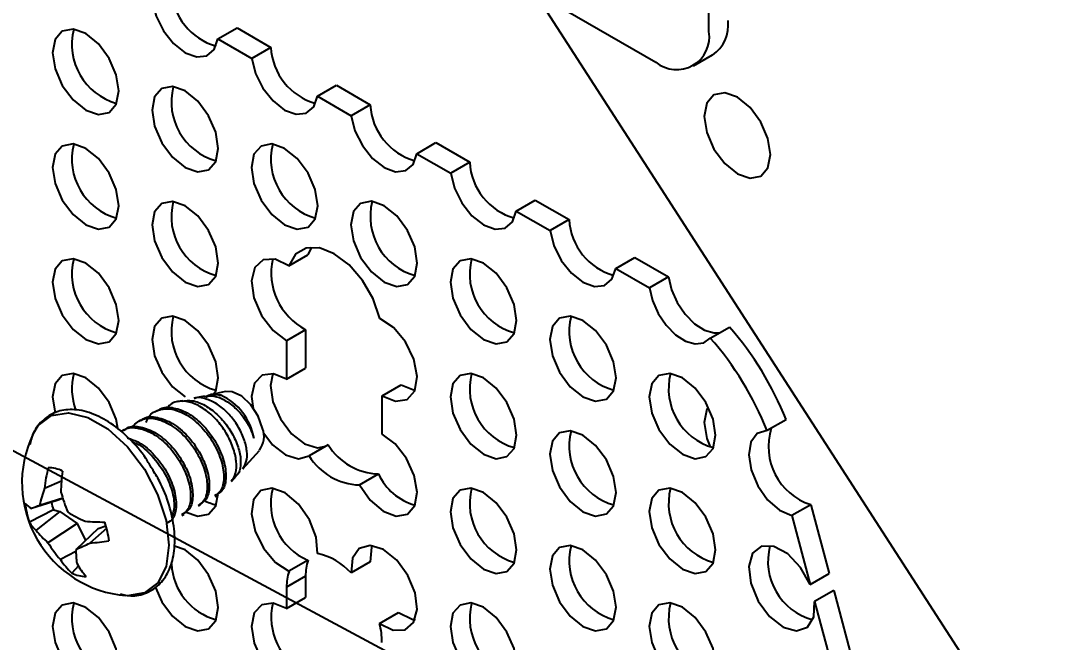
# Model space of a CAD drawing. Extents: x -0.21 to 7.62, y -6.14 to 0.
# Drawn here: x 1.426 to 2.804, y -4.664 to -3.835 of the extents above; entities that cross this region are included whole.
import ezdxf
from ezdxf import colors
from ezdxf.entities.mleader import LeaderData, LeaderLine
from ezdxf.math import Vec2, Vec3

# ---------------------------------------------------------------- set-up
doc = ezdxf.new("R2010")
doc.units = 0
doc.header["$LTSCALE"] = 0.5
doc.header["$MEASUREMENT"] = 0
for name, color, linetype in [('Brackets', 181, 'CONTINUOUS'), ('End Cap', 92, 'CONTINUOUS'), ('FAB DWG', 221, 'CONTINUOUS'), ('Hardware', 242, 'CONTINUOUS')]:
    doc.layers.add(name, color=color, linetype=linetype)
doc.styles.add('LSAD_Standard', font='arial.ttf')

msp = doc.modelspace()

# ---------------------------------------------------------------- linework, layer by layer
at = {"layer": 'Brackets', "transparency": 16777216}
for p, q in [((1.6886, -3.8594), (1.714, -3.8447)), ((1.714, -3.8447), (1.7591, -3.8708)), ((1.6886, -3.8594), (1.7337, -3.8854)), ((1.7591, -3.8708), (1.7337, -3.8854)), ((1.8212, -3.9359), (1.8466, -3.9213)), ((1.8466, -3.9213), (1.8917, -3.9473)), ((1.8212, -3.9359), (1.8663, -3.962)), ((1.8917, -3.9473), (1.8663, -3.962)), ((1.9538, -4.0125), (1.9791, -3.9978)), ((1.9791, -3.9978), (2.0243, -4.0239)), ((1.9538, -4.0125), (1.9989, -4.0385)), ((2.0243, -4.0239), (1.9989, -4.0385)), ((2.0863, -4.089), (2.1117, -4.0744)), ((2.1117, -4.0744), (2.1569, -4.1004)), ((2.0863, -4.089), (2.1315, -4.1151)), ((2.1569, -4.1004), (2.1315, -4.1151)), ((1.7831, -4.1621), (1.8085, -4.1475)), ((1.8133, -4.1373), (1.8085, -4.1475)), ((2.2189, -4.1656), (2.2443, -4.1509)), ((2.2443, -4.1509), (2.2894, -4.1769)), ((2.2189, -4.1656), (2.2641, -4.1916)), ((2.2894, -4.1769), (2.2641, -4.1916)), ((2.345, -4.2585), (2.3704, -4.2438)), ((1.8055, -4.2473), (1.7801, -4.262)), ((1.8055, -4.2473), (1.8055, -4.2985)), ((1.7801, -4.262), (1.7801, -4.3132)), ((1.7801, -4.3132), (1.8055, -4.2985)), ((1.9074, -4.3355), (1.9328, -4.3208)), ((1.9074, -4.3867), (1.9074, -4.3355)), ((2.4459, -4.3674), (2.4206, -4.382)), ((1.8357, -4.4011), (1.8103, -4.4157)), ((1.8772, -4.4544), (1.9026, -4.4397)), ((2.4789, -4.4808), (2.4535, -4.4954)), ((2.4789, -4.4808), (2.5034, -4.5725)), ((2.4535, -4.4954), (2.478, -4.5872)), ((1.8087, -4.555), (1.7833, -4.5697)), ((1.8914, -4.5571), (1.866, -4.5718)), ((2.478, -4.5872), (2.5034, -4.5725)), ((1.8055, -4.5763), (1.7801, -4.591)), ((1.8055, -4.5763), (1.8055, -4.6047)), ((1.7801, -4.591), (1.7801, -4.6194)), ((2.5095, -4.5953), (2.4841, -4.61)), ((2.5095, -4.5953), (2.5558, -4.7689)), ((1.7801, -4.6194), (1.8055, -4.6047)), ((2.4841, -4.61), (2.5304, -4.7836)), ((1.9041, -4.6394), (1.9295, -4.6248))]:
    msp.add_line(p, q, dxfattribs=at)
at = {"layer": 'Brackets', "transparency": 16777216, "flags": 128}
for points in [[(1.6011, -3.8089), (1.6061, -3.8289), (1.616, -3.8487), (1.6294, -3.8657), (1.6449, -3.8778), (1.6603, -3.8835), (1.6738, -3.8821), (1.6836, -3.8737), (1.6886, -3.8594)], [(1.5123, -3.8523), (1.4954, -3.8464), (1.481, -3.8492), (1.4715, -3.8602), (1.4681, -3.8778), (1.4715, -3.8993), (1.481, -3.9214), (1.4954, -3.9407), (1.5123, -3.9544), (1.5292, -3.9602), (1.5435, -3.9575), (1.5531, -3.9464), (1.5565, -3.9288), (1.5531, -3.9074), (1.5435, -3.8853), (1.5292, -3.8659), (1.5123, -3.8523)], [(1.7337, -3.8854), (1.7387, -3.9055), (1.7486, -3.9252), (1.762, -3.9422), (1.7774, -3.9543), (1.7929, -3.96), (1.8063, -3.9586), (1.8162, -3.9502), (1.8212, -3.9359)], [(1.6449, -3.9288), (1.628, -3.9229), (1.6136, -3.9257), (1.604, -3.9368), (1.6007, -3.9543), (1.604, -3.9758), (1.6136, -3.9979), (1.628, -4.0172), (1.6449, -4.0309), (1.6618, -4.0368), (1.6761, -4.034), (1.6857, -4.023), (1.6891, -4.0054), (1.6857, -3.9839), (1.6761, -3.9618), (1.6618, -3.9425), (1.6449, -3.9288)], [(1.8663, -3.962), (1.8713, -3.982), (1.8811, -4.0018), (1.8946, -4.0188), (1.91, -4.0309), (1.9254, -4.0366), (1.9389, -4.0351), (1.9488, -4.0268), (1.9538, -4.0125)], [(1.5123, -4.0054), (1.4954, -3.9995), (1.481, -4.0023), (1.4715, -4.0133), (1.4681, -4.0309), (1.4715, -4.0524), (1.481, -4.0745), (1.4954, -4.0938), (1.5123, -4.1075), (1.5292, -4.1133), (1.5435, -4.1106), (1.5531, -4.0995), (1.5565, -4.0819), (1.5531, -4.0605), (1.5435, -4.0384), (1.5292, -4.019), (1.5123, -4.0054)], [(1.7774, -4.0054), (1.7605, -3.9995), (1.7462, -4.0023), (1.7366, -4.0133), (1.7333, -4.0309), (1.7366, -4.0524), (1.7462, -4.0744), (1.7605, -4.0938), (1.7774, -4.1074), (1.7944, -4.1133), (1.8087, -4.1105), (1.8183, -4.0995), (1.8216, -4.0819), (1.8183, -4.0604), (1.8087, -4.0384), (1.7944, -4.019), (1.7774, -4.0054)], [(1.9989, -4.0385), (2.0039, -4.0586), (2.0137, -4.0783), (2.0272, -4.0953), (2.0426, -4.1074), (2.058, -4.1131), (2.0715, -4.1117), (2.0814, -4.1033), (2.0863, -4.089)], [(1.6449, -4.0819), (1.628, -4.0761), (1.6136, -4.0788), (1.604, -4.0899), (1.6007, -4.1075), (1.604, -4.1289), (1.6136, -4.151), (1.628, -4.1703), (1.6449, -4.184), (1.6618, -4.1899), (1.6761, -4.1871), (1.6857, -4.1761), (1.6891, -4.1585), (1.6857, -4.137), (1.6761, -4.1149), (1.6618, -4.0956), (1.6449, -4.0819)], [(1.91, -4.0819), (1.8931, -4.076), (1.8788, -4.0788), (1.8692, -4.0898), (1.8658, -4.1074), (1.8692, -4.1289), (1.8788, -4.151), (1.8931, -4.1703), (1.91, -4.184), (1.9269, -4.1899), (1.9413, -4.1871), (1.9509, -4.176), (1.9542, -4.1585), (1.9509, -4.137), (1.9413, -4.1149), (1.9269, -4.0956), (1.91, -4.0819)], [(2.1315, -4.1151), (2.1364, -4.1351), (2.1463, -4.1548), (2.1598, -4.1718), (2.1752, -4.1839), (2.1906, -4.1896), (2.2041, -4.1882), (2.2139, -4.1798), (2.2189, -4.1656)], [(1.9044, -4.2322), (1.8954, -4.2063), (1.8813, -4.1818), (1.8635, -4.161), (1.8437, -4.146), (1.824, -4.1382), (1.8062, -4.1384), (1.7921, -4.1467), (1.7831, -4.1621)], [(1.5123, -4.1585), (1.4954, -4.1526), (1.481, -4.1554), (1.4715, -4.1664), (1.4681, -4.184), (1.4715, -4.2055), (1.481, -4.2276), (1.4954, -4.2469), (1.5123, -4.2606), (1.5292, -4.2664), (1.5435, -4.2637), (1.5531, -4.2526), (1.5565, -4.235), (1.5531, -4.2136), (1.5435, -4.1915), (1.5292, -4.1721), (1.5123, -4.1585)], [(1.7831, -4.1621), (1.7649, -4.1533), (1.7488, -4.1541), (1.7377, -4.1643), (1.7333, -4.1823), (1.7364, -4.2049), (1.7466, -4.2282), (1.762, -4.2484), (1.7801, -4.262)], [(2.0426, -4.1584), (2.0257, -4.1526), (2.0114, -4.1554), (2.0018, -4.1664), (1.9984, -4.184), (2.0018, -4.2054), (2.0114, -4.2275), (2.0257, -4.2469), (2.0426, -4.2605), (2.0595, -4.2664), (2.0739, -4.2636), (2.0834, -4.2526), (2.0868, -4.235), (2.0834, -4.2135), (2.0739, -4.1914), (2.0595, -4.1721), (2.0426, -4.1584)], [(2.2894, -4.1769), (2.2933, -4.194), (2.3009, -4.211), (2.3114, -4.2266), (2.3239, -4.2393), (2.3372, -4.2479), (2.3502, -4.2517), (2.357, -4.2515)], [(2.2641, -4.1916), (2.268, -4.2086), (2.2755, -4.2257), (2.286, -4.2413), (2.2985, -4.254), (2.3118, -4.2626), (2.3248, -4.2664), (2.3362, -4.2649), (2.345, -4.2585)], [(1.6449, -4.235), (1.628, -4.2292), (1.6136, -4.2319), (1.604, -4.243), (1.6007, -4.2606), (1.604, -4.282), (1.6136, -4.3041), (1.628, -4.3235), (1.6449, -4.3371)], [(2.1752, -4.235), (2.1583, -4.2291), (2.1439, -4.2319), (2.1344, -4.2429), (2.131, -4.2605), (2.1344, -4.282), (2.1439, -4.3041), (2.1583, -4.3234), (2.1752, -4.337), (2.1921, -4.3429), (2.2064, -4.3401), (2.216, -4.3291), (2.2194, -4.3115), (2.216, -4.2901), (2.2064, -4.268), (2.1921, -4.2486), (2.1752, -4.235)], [(1.6817, -4.3337), (1.6857, -4.3292), (1.6891, -4.3116), (1.6857, -4.2901), (1.6761, -4.268), (1.6618, -4.2487), (1.6449, -4.235)], [(1.9074, -4.3355), (1.9254, -4.3428), (1.9409, -4.3404), (1.951, -4.3287), (1.9542, -4.3098), (1.9498, -4.2868), (1.9386, -4.2637), (1.9226, -4.2444), (1.9044, -4.2322)], [(1.5123, -4.3116), (1.4954, -4.3057), (1.481, -4.3085), (1.4715, -4.3195), (1.4681, -4.3371), (1.4715, -4.3586)], [(1.5551, -4.3792), (1.5531, -4.3667), (1.5435, -4.3446), (1.5292, -4.3252), (1.5123, -4.3116)], [(1.7801, -4.3132), (1.7626, -4.306), (1.7474, -4.3078), (1.7371, -4.3185), (1.7333, -4.3363), (1.7357, -4.3526)], [(1.7616, -4.3058), (1.7586, -4.3217), (1.7619, -4.3437), (1.7718, -4.3664), (1.7867, -4.3861), (1.8041, -4.3997), (1.8214, -4.405), (1.8324, -4.4029)], [(2.0426, -4.3115), (2.0257, -4.3057), (2.0114, -4.3085), (2.0018, -4.3195), (1.9984, -4.3371), (2.0018, -4.3585), (2.0114, -4.3806), (2.0257, -4.4), (2.0426, -4.4136), (2.0595, -4.4195), (2.0739, -4.4167), (2.0834, -4.4057), (2.0868, -4.3881), (2.0834, -4.3666), (2.0739, -4.3445), (2.0595, -4.3252), (2.0426, -4.3115)], [(2.3078, -4.3115), (2.2909, -4.3056), (2.2765, -4.3084), (2.2669, -4.3195), (2.2636, -4.337), (2.2669, -4.3585), (2.2765, -4.3806), (2.2909, -4.3999), (2.3078, -4.4136), (2.3247, -4.4195), (2.339, -4.4167), (2.3486, -4.4057), (2.352, -4.3881), (2.3486, -4.3666), (2.339, -4.3445), (2.3247, -4.3252), (2.3078, -4.3115)], [(1.9328, -4.3208), (1.9508, -4.3281), (1.9513, -4.3282)], [(2.4206, -4.382), (2.4075, -4.386), (2.399, -4.3972), (2.3962, -4.4141), (2.3994, -4.4345), (2.4082, -4.4555), (2.4214, -4.4743), (2.4373, -4.4882), (2.4535, -4.4954)], [(1.7497, -4.3853), (1.7613, -4.4008), (1.7787, -4.4144), (1.796, -4.4196), (1.8103, -4.4157)], [(1.8772, -4.4544), (1.8915, -4.4748), (1.9087, -4.4894), (1.9262, -4.496), (1.9411, -4.4934), (1.9509, -4.4821), (1.9542, -4.4639), (1.9504, -4.4417), (1.9401, -4.4191), (1.9249, -4.3997), (1.9074, -4.3867)], [(2.1752, -4.3881), (2.1583, -4.3822), (2.1439, -4.385), (2.1344, -4.396), (2.131, -4.4136), (2.1344, -4.4351), (2.1439, -4.4572), (2.1583, -4.4765), (2.1752, -4.4902), (2.1921, -4.496), (2.2064, -4.4932), (2.216, -4.4822), (2.2194, -4.4646), (2.216, -4.4432), (2.2064, -4.4211), (2.1921, -4.4017), (2.1752, -4.3881)], [(1.8214, -4.546), (1.8195, -4.5241), (1.8105, -4.5008), (1.7959, -4.48), (1.7783, -4.4652), (1.7606, -4.4588), (1.7456, -4.4619), (1.736, -4.4741), (1.7333, -4.4931), (1.738, -4.516), (1.7493, -4.5388), (1.7653, -4.5578), (1.7833, -4.5697)], [(2.0426, -4.4646), (2.0257, -4.4588), (2.0114, -4.4616), (2.0018, -4.4726), (1.9984, -4.4902), (2.0018, -4.5116), (2.0114, -4.5337), (2.0257, -4.5531), (2.0426, -4.5667), (2.0595, -4.5726), (2.0739, -4.5698), (2.0834, -4.5588), (2.0868, -4.5412), (2.0834, -4.5197), (2.0739, -4.4976), (2.0595, -4.4783), (2.0426, -4.4646)], [(2.3078, -4.4646), (2.2909, -4.4587), (2.2765, -4.4615), (2.2669, -4.4726), (2.2636, -4.4901), (2.2669, -4.5116), (2.2765, -4.5337), (2.2909, -4.553), (2.3078, -4.5667), (2.3247, -4.5726), (2.339, -4.5698), (2.3486, -4.5588), (2.352, -4.5412), (2.3486, -4.5197), (2.339, -4.4976), (2.3247, -4.4783), (2.3078, -4.4646)], [(1.6449, -4.4902), (1.6618, -4.4961), (1.6761, -4.4933), (1.6857, -4.4823), (1.6889, -4.4656)], [(1.6054, -4.5913), (1.6136, -4.6103), (1.628, -4.6297), (1.6449, -4.6433), (1.6618, -4.6492), (1.6761, -4.6464), (1.6857, -4.6354), (1.6891, -4.6178), (1.6857, -4.5963), (1.6761, -4.5742), (1.6618, -4.5549), (1.6449, -4.5412)], [(1.6449, -4.5412), (1.6308, -4.5363)], [(1.9041, -4.6394), (1.9222, -4.6483), (1.9382, -4.6478), (1.9495, -4.6381), (1.9542, -4.6206), (1.9515, -4.5984), (1.9419, -4.5752), (1.9269, -4.5548), (1.9092, -4.5407), (1.8915, -4.5352), (1.877, -4.5393), (1.868, -4.5522), (1.866, -4.5718)], [(1.8942, -4.5355), (1.8934, -4.5375), (1.8914, -4.5571)], [(2.1752, -4.5412), (2.1583, -4.5353), (2.1439, -4.5381), (2.1344, -4.5491), (2.131, -4.5667), (2.1344, -4.5882), (2.1439, -4.6103), (2.1583, -4.6296), (2.1752, -4.6433), (2.1921, -4.6491), (2.2064, -4.6463), (2.216, -4.6353), (2.2194, -4.6177), (2.216, -4.5963), (2.2064, -4.5742), (2.1921, -4.5548), (2.1752, -4.5412)], [(2.478, -4.5872), (2.4653, -4.5645), (2.4483, -4.5465), (2.4298, -4.5366), (2.4133, -4.5362), (2.4014, -4.5456), (2.3963, -4.5631), (2.3988, -4.5857), (2.4086, -4.6093), (2.4239, -4.63), (2.442, -4.6442), (2.4599, -4.6492), (2.4744, -4.6444), (2.4829, -4.6305), (2.4841, -4.61)], [(1.5123, -4.6178), (1.4954, -4.6119), (1.481, -4.6147), (1.4715, -4.6257), (1.4681, -4.6433), (1.4715, -4.6648), (1.481, -4.6869), (1.4954, -4.7062), (1.5123, -4.7199), (1.5292, -4.7257), (1.5435, -4.723), (1.5531, -4.7119), (1.5565, -4.6943), (1.5531, -4.6729), (1.5435, -4.6508), (1.5292, -4.6314), (1.5123, -4.6178)], [(1.7801, -4.6194), (1.7624, -4.6121), (1.7472, -4.6142), (1.7369, -4.6251), (1.7333, -4.6433), (1.7369, -4.6656), (1.7472, -4.6885), (1.7624, -4.7081), (1.7801, -4.7213)], [(2.0426, -4.6177), (2.0257, -4.6119), (2.0114, -4.6147), (2.0018, -4.6257), (1.9984, -4.6433), (2.0018, -4.6647), (2.0114, -4.6868), (2.0257, -4.7062), (2.0426, -4.7198), (2.0595, -4.7257), (2.0739, -4.7229), (2.0834, -4.7119), (2.0868, -4.6943), (2.0834, -4.6728), (2.0739, -4.6507), (2.0595, -4.6314), (2.0426, -4.6177)], [(2.3078, -4.6177), (2.2909, -4.6118), (2.2765, -4.6146), (2.2669, -4.6257), (2.2636, -4.6432), (2.2669, -4.6647), (2.2765, -4.6868), (2.2909, -4.7061), (2.3078, -4.7198), (2.3247, -4.7257), (2.339, -4.7229), (2.3486, -4.7119), (2.352, -4.6943), (2.3486, -4.6728), (2.339, -4.6507), (2.3247, -4.6314), (2.3078, -4.6177)], [(1.9295, -4.6248), (1.9475, -4.6337), (1.9513, -4.6344)]]:
    msp.add_lwpolyline(points, dxfattribs=at)
at = {"layer": 'Brackets', "transparency": 16777216}
for centre, radius, start, end in [((1.7087, -3.7898), 0.0823, 183.1178, 254.0875), ((1.5755, -3.8668), 0.0816, 165.6081, 254.3865), ((1.8413, -3.8663), 0.0823, 183.1178, 254.0875), ((1.7081, -3.9434), 0.0816, 165.6081, 254.3865), ((1.9738, -3.9429), 0.0823, 183.1178, 254.0875), ((1.5755, -4.0199), 0.0816, 165.6081, 254.3865), ((1.8407, -4.0199), 0.0816, 165.6081, 254.3865), ((2.1064, -4.0194), 0.0823, 183.1178, 254.0875), ((1.7081, -4.0965), 0.0816, 165.6081, 254.3865), ((1.9733, -4.0964), 0.0816, 165.6081, 254.3865), ((2.239, -4.0959), 0.0823, 183.1178, 254.0875), ((1.5755, -4.173), 0.0816, 165.6081, 254.3865), ((1.8459, -4.1711), 0.0863, 167.7135, 242.0694), ((2.1058, -4.173), 0.0816, 165.6081, 254.3865), ((1.7081, -4.2496), 0.0816, 165.6081, 254.3865), ((2.2384, -4.2495), 0.0816, 165.6081, 254.3865), ((2.0509, -4.524), 0.425, 21.6291, 41.2545), ((2.0255, -4.5387), 0.425, 21.6291, 41.2545), ((1.5755, -4.3261), 0.0816, 165.6081, 200.0942), ((2.1058, -4.3261), 0.0816, 165.6081, 254.3865), ((2.371, -4.3261), 0.0816, 165.6081, 254.3865), ((2.5038, -4.4033), 0.0813, 162.4231, 252.2024), ((2.2384, -4.4026), 0.0816, 165.6081, 254.3865), ((1.9052, -4.3579), 0.0819, 211.8307, 268.1747), ((1.8798, -4.3726), 0.0819, 211.8307, 268.1747), ((1.9712, -4.4087), 0.0753, 204.352, 254.671), ((1.8411, -4.4796), 0.0821, 165.4369, 246.8157), ((2.1058, -4.4792), 0.0816, 165.6081, 254.3865), ((2.371, -4.4792), 0.0816, 165.6081, 254.3865), ((1.7081, -4.4027), 0.0816, 242.2302, 254.3865), ((1.804, -4.6277), 0.0835, 42.0463, 77.9591), ((2.2384, -4.5557), 0.0816, 165.6081, 254.3865), ((2.5028, -4.5562), 0.081, 165.1363, 254.8583), ((1.7081, -4.5558), 0.0816, 182.8261, 254.3865), ((1.871, -4.5754), 0.0655, 161.8821, 180.794), ((1.8456, -4.5901), 0.0655, 161.8821, 180.794), ((1.5755, -4.6323), 0.0816, 165.6081, 254.3865), ((1.8462, -4.6302), 0.0866, 167.8458, 241.9372), ((2.1058, -4.6323), 0.0816, 165.6081, 254.3865), ((2.371, -4.6323), 0.0816, 165.6081, 254.3865), ((1.8021, -4.6654), 0.1052, 0.4944, 14.2692)]:
    msp.add_arc(centre, radius, start, end, dxfattribs=at)
at = {"layer": 'End Cap', "transparency": 16777216, "flags": 128}
for points in [[(2.4253, -4.0138), (2.4219, -3.9924), (2.4123, -3.9703), (2.398, -3.9509), (2.3811, -3.9373), (2.3642, -3.9314), (2.3498, -3.9342), (2.3402, -3.9452), (2.3369, -3.9628), (2.3402, -3.9843), (2.3498, -4.0064), (2.3642, -4.0257), (2.3811, -4.0393), (2.398, -4.0452), (2.4123, -4.0424), (2.4219, -4.0314), (2.4253, -4.0138)], [(2.342, -4.3514), (2.3402, -4.3535), (2.3369, -4.3711), (2.3402, -4.3925), (2.345, -4.4034)]]:
    msp.add_lwpolyline(points, dxfattribs=at)
at = {"layer": 'Hardware', "transparency": 16777216}
for p, q in [((1.4151, -3.3956), (2.2724, -3.8905)), ((2.3431, -3.8497), (2.3431, -3.5996)), ((2.3224, -3.8955), (2.3478, -3.8808)), ((1.6707, -4.3358), (1.6566, -4.3388)), ((1.6986, -4.33), (1.6786, -4.3342)), ((1.6407, -4.3421), (1.6346, -4.3434)), ((1.5854, -4.3678), (1.5826, -4.3694)), ((1.6074, -4.3551), (1.6047, -4.3567)), ((1.5633, -4.3806), (1.5605, -4.3822)), ((1.7217, -4.4329), (1.7438, -4.4083)), ((1.48, -4.4496), (1.4574, -4.459)), ((1.7066, -4.4497), (1.7133, -4.4423)), ((1.4744, -4.475), (1.4399, -4.486)), ((1.4816, -4.4721), (1.4509, -4.4819)), ((1.4817, -4.4724), (1.4744, -4.475)), ((1.6847, -4.4698), (1.6895, -4.4671)), ((1.4692, -4.4878), (1.4373, -4.5041)), ((1.4777, -4.4898), (1.4464, -4.515)), ((1.4692, -4.4878), (1.4777, -4.4898)), ((1.4777, -4.4898), (1.5008, -4.506)), ((1.6626, -4.4826), (1.6654, -4.481)), ((1.5008, -4.506), (1.462, -4.5315)), ((1.5008, -4.506), (1.512, -4.5285)), ((1.6405, -4.4953), (1.6433, -4.4937)), ((1.529, -4.5126), (1.4994, -4.5404)), ((1.5403, -4.5122), (1.5179, -4.532)), ((1.529, -4.5126), (1.5393, -4.5089)), ((1.4993, -4.5433), (1.4785, -4.5538)), ((1.5028, -4.5624), (1.4936, -4.572))]:
    msp.add_line(p, q, dxfattribs=at)
at = {"layer": 'Hardware', "transparency": 16777216, "flags": 128}
for points in [[(1.7481, -4.379), (1.7422, -4.3626), (1.7324, -4.3476), (1.7203, -4.3362), (1.7077, -4.3302), (1.6986, -4.33)], [(1.4418, -4.387), (1.4491, -4.3753), (1.4667, -4.362), (1.4893, -4.3582), (1.5151, -4.3643), (1.542, -4.3798), (1.5678, -4.4035), (1.5905, -4.4333), (1.6082, -4.467), (1.6194, -4.5017), (1.6232, -4.5347), (1.6194, -4.5633), (1.6083, -4.5851), (1.5907, -4.5985), (1.5681, -4.6022), (1.5659, -4.6021)]]:
    msp.add_lwpolyline(points, dxfattribs=at)
at = {"layer": 'Hardware', "transparency": 16777216}
for centre, radius, start, end in [((2.321, -3.8411), 0.048, 304.0564, 7.2558), ((2.3, -3.8567), 0.0437, 230.7967, 9.214), ((1.6612, -4.4044), 0.0762, 9.3962, 65.8787), ((1.7188, -4.3896), 0.0312, 323.2281, 19.9777), ((1.5783, -4.4516), 0.151, 154.7008, 265.2938), ((1.6364, -4.477), 0.1799, 165.3364, 174.2544), ((1.4613, -4.4781), 0.0467, 64.6064, 88.7727), ((1.7268, -4.4679), 0.2476, 172.5763, 179.1286), ((1.5991, -4.5113), 0.1511, 159.7244, 168.7667), ((1.6864, -4.4087), 0.2144, 195.0024, 202.5129), ((1.5548, -4.4608), 0.0897, 190.6804, 197.4759), ((1.4553, -4.4598), 0.0304, 218.8533, 239.5416), ((1.5379, -4.4684), 0.1068, 185.6133, 199.4921), ((1.6894, -5.1443), 0.704, 109.7998, 110.7554), ((1.6061, -4.2948), 0.2286, 238.9967, 245.5368), ((1.4721, -4.4844), 0.0401, 209.4298, 229.9522), ((1.5416, -4.0783), 0.4257, 265.9379, 269.484), ((1.4371, -4.5396), 0.1068, 5.6133, 19.4921), ((1.5328, -4.4488), 0.1089, 217.4568, 229.4038), ((1.5986, -4.4473), 0.1605, 211.6372, 221.5465), ((1.3821, -4.2572), 0.3065, 292.5004, 296.3013), ((1.5055, -4.3026), 0.2296, 273.0855, 279.4804), ((1.6072, -4.5437), 0.1079, 178.2217, 188.1245), ((1.5705, -4.4929), 0.1103, 213.4735, 225.8343), ((1.5947, -4.5064), 0.1079, 209.1337, 220.5386), ((1.5137, -4.5299), 0.0467, 244.6064, 268.7727)]:
    msp.add_arc(centre, radius, start, end, dxfattribs=at)
for points, knots in [([(1.7216, -4.4329), (1.7235, -4.43), (1.7273, -4.424), (1.7278, -4.4096), (1.7238, -4.393), (1.7155, -4.3756), (1.7037, -4.3597), (1.6893, -4.347), (1.6742, -4.3396), (1.6628, -4.337), (1.6578, -4.339), (1.6568, -4.3394)], [0, 0, 0, 0, 0.116199, 0.234626, 0.355335, 0.47641, 0.597351, 0.720227, 0.84377, 0.967221, 1, 1, 1, 1]), ([(1.6708, -4.3365), (1.6737, -4.3359), (1.6809, -4.3344), (1.6941, -4.3389), (1.7086, -4.3482), (1.7214, -4.3615), (1.7313, -4.377), (1.7347, -4.3871), (1.7364, -4.3919)], [0, 0, 0, 0, 0.1253543, 0.3063068, 0.482967, 0.6588128, 0.834626, 1, 1, 1, 1]), ([(1.6923, -4.3348), (1.6879, -4.334), (1.6805, -4.3326), (1.6748, -4.3358), (1.6725, -4.3371)], [0, 0, 0, 0, 0.5917683, 1, 1, 1, 1]), ([(1.673, -4.3377), (1.6739, -4.3369), (1.6782, -4.3331), (1.6857, -4.3334), (1.6915, -4.3347), (1.6923, -4.3348)], [0, 0, 0, 0, 0.192833, 0.888079, 1, 1, 1, 1]), ([(1.6007, -4.4329), (1.5981, -4.4283), (1.5897, -4.4135), (1.5709, -4.3922), (1.5461, -4.3712), (1.5199, -4.3576), (1.4949, -4.3525), (1.4719, -4.3561), (1.4535, -4.3682), (1.4418, -4.3837), (1.4389, -4.3961), (1.4378, -4.4004)], [0, 0, 0, 0, 0.058377, 0.187196, 0.316568, 0.446963, 0.578273, 0.693774, 0.816425, 0.936126, 1, 1, 1, 1]), ([(1.5931, -4.3711), (1.5937, -4.3692), (1.5964, -4.3607), (1.6084, -4.3534), (1.6267, -4.3518), (1.6476, -4.3602), (1.6677, -4.3768), (1.6839, -4.3992), (1.6945, -4.4237), (1.6975, -4.446), (1.6939, -4.4628), (1.6871, -4.4671), (1.6841, -4.4689)], [0, 0, 0, 0, 0.033357, 0.146001, 0.255747, 0.365494, 0.478137, 0.586302, 0.697963, 0.809624, 0.917789, 1, 1, 1, 1]), ([(1.608, -4.356), (1.6092, -4.3549), (1.6148, -4.35), (1.6298, -4.3507), (1.6503, -4.3585), (1.6705, -4.3752), (1.6867, -4.3976), (1.6973, -4.4221), (1.7003, -4.4444), (1.6967, -4.4612), (1.6898, -4.4655), (1.6869, -4.4673)], [0, 0, 0, 0, 0.034409, 0.158496, 0.282583, 0.409946, 0.532244, 0.658496, 0.784748, 0.907047, 1, 1, 1, 1]), ([(1.7066, -4.4496), (1.7087, -4.4463), (1.7131, -4.4396), (1.7137, -4.4232), (1.7094, -4.4045), (1.7001, -4.3849), (1.6869, -4.367), (1.671, -4.3528), (1.6539, -4.3439), (1.638, -4.3419), (1.6261, -4.3449), (1.6218, -4.3507), (1.6204, -4.3525)], [0, 0, 0, 0, 0.101277, 0.204699, 0.309889, 0.415356, 0.520729, 0.627604, 0.73499, 0.842309, 0.950869, 1, 1, 1, 1]), ([(1.6408, -4.3425), (1.6452, -4.3419), (1.6547, -4.3408), (1.6713, -4.3475), (1.6878, -4.3596), (1.7021, -4.376), (1.7126, -4.3947), (1.7187, -4.4132), (1.7193, -4.429), (1.7169, -4.4391), (1.7135, -4.4415), (1.7129, -4.4419)], [0, 0, 0, 0, 0.113076, 0.240193, 0.364129, 0.488205, 0.612228, 0.733288, 0.854261, 0.97519, 1, 1, 1, 1]), ([(1.5732, -4.3782), (1.5774, -4.3739), (1.5858, -4.3654), (1.6048, -4.3647), (1.6254, -4.373), (1.6456, -4.3896), (1.6618, -4.412), (1.6724, -4.4364), (1.6754, -4.4588), (1.6718, -4.4755), (1.665, -4.4798), (1.662, -4.4817)], [0, 0, 0, 0, 0.115444, 0.229117, 0.34279, 0.459465, 0.571499, 0.687156, 0.802813, 0.914848, 1, 1, 1, 1]), ([(1.5859, -4.3688), (1.5871, -4.3677), (1.5927, -4.3628), (1.6077, -4.3634), (1.6282, -4.3713), (1.6484, -4.388), (1.6646, -4.4104), (1.6752, -4.4348), (1.6782, -4.4572), (1.6746, -4.4739), (1.6677, -4.4782), (1.6648, -4.4801)], [0, 0, 0, 0, 0.034409, 0.158496, 0.282583, 0.409946, 0.532244, 0.658496, 0.784748, 0.907047, 1, 1, 1, 1]), ([(1.5611, -4.3831), (1.5623, -4.382), (1.5678, -4.3771), (1.5828, -4.3778), (1.6033, -4.3856), (1.6235, -4.4024), (1.6397, -4.4247), (1.6503, -4.4492), (1.6533, -4.4716), (1.6497, -4.4883), (1.6429, -4.4926), (1.6399, -4.4944)], [0, 0, 0, 0, 0.034409, 0.158496, 0.282583, 0.409946, 0.532244, 0.658496, 0.784748, 0.907047, 1, 1, 1, 1]), ([(1.5638, -4.3815), (1.565, -4.3804), (1.5706, -4.3755), (1.5856, -4.3762), (1.6061, -4.384), (1.6263, -4.4008), (1.6425, -4.4231), (1.6531, -4.4476), (1.6561, -4.47), (1.6525, -4.4867), (1.6456, -4.491), (1.6427, -4.4928)], [0, 0, 0, 0, 0.034409, 0.158496, 0.282583, 0.409946, 0.532244, 0.658496, 0.784748, 0.907047, 1, 1, 1, 1]), ([(1.5679, -4.3918), (1.5732, -4.3935), (1.5854, -4.3975), (1.6042, -4.4137), (1.6204, -4.4358), (1.631, -4.4603), (1.634, -4.4827), (1.6304, -4.4994), (1.6236, -4.5037), (1.6206, -4.5056)], [0, 0, 0, 0, 0.11941, 0.275741, 0.425856, 0.580823, 0.73579, 0.885905, 1, 1, 1, 1]), ([(1.5738, -4.3969), (1.5762, -4.3977), (1.5855, -4.401), (1.6014, -4.4154), (1.6177, -4.4374), (1.6281, -4.4618), (1.6316, -4.4835), (1.6282, -4.4929), (1.6267, -4.4971)], [0, 0, 0, 0, 0.0683475, 0.2662487, 0.4562811, 0.6524564, 0.8486316, 1, 1, 1, 1]), ([(1.5581, -4.5999), (1.563, -4.601), (1.5754, -4.6038), (1.5943, -4.5992), (1.6126, -4.587), (1.6251, -4.5674), (1.6313, -4.5426), (1.6312, -4.5134), (1.6243, -4.4815), (1.6138, -4.4537), (1.6042, -4.4383), (1.6007, -4.4329)], [0, 0, 0, 0, 0.072184, 0.186589, 0.307933, 0.426708, 0.548082, 0.674276, 0.80236, 0.93025, 1, 1, 1, 1])]:
    msp.add_open_spline(points, degree=3, knots=knots, dxfattribs=at)

# ---------------------------------------------------------------- leaders
at = {"layer": 'FAB DWG', "ltscale": 0.5, "transparency": 16777216}
ml = msp.add_multileader_mtext('Standard', dxfattribs=at)
ml.set_content('\\A1;6-32 x {\\H0.7x;\\S1/2;}" PAN\\PTYPE F (HW63212)', color=256, style='LSAD_Standard')
ml.set_leader_properties()
ml.build(insert=Vec2(0, 0))
ml.multileader.update_dxf_attribs({"text_left_attachment_type": 2, "dogleg_length": 0.36, "arrow_head_size": 0.1875})
ctx = ml.context
ctx.base_point, ctx.char_height, ctx.arrow_head_size, ctx.landing_gap_size, ctx.plane_origin = Vec3(3.2513, -0.684), 0.1875, 0.1875, 0.09, Vec3(2.2739, 15.5392)
ctx.left_attachment = 2
notes = []
notes.append((ctx, [(0, (1, 1, 0), (2.9741, -0.684), (1, 0), 0.2772, [(3, [(2.8607, -3.0728), (0.8971, -1.9163), (3.0831, -5.3051), (0.9817, -4.176)], 0, [])])]))
ctx.mtext.insert, ctx.mtext.width, ctx.mtext.defined_height, ctx.mtext.flow_direction = Vec3(3.3413, -0.3761), 2.351815, 0.6491, 5
for ctx, leaders in notes:
    for number, flags, end, landing, length, lines in leaders:
        leader = LeaderData()
        leader.index, (leader.has_last_leader_line, leader.has_dogleg_vector, leader.attachment_direction) = number, flags
        leader.last_leader_point, leader.dogleg_vector, leader.dogleg_length = Vec3(end), Vec3(landing), length
        for number, points, colour, breaks in lines:
            line = LeaderLine()
            line.index, line.vertices, line.color, line.breaks = number, Vec3.list(points), colors.encode_raw_color(colour), breaks
            leader.lines.append(line)
        ctx.leaders.append(leader)

doc.saveas('drawing.dxf')
